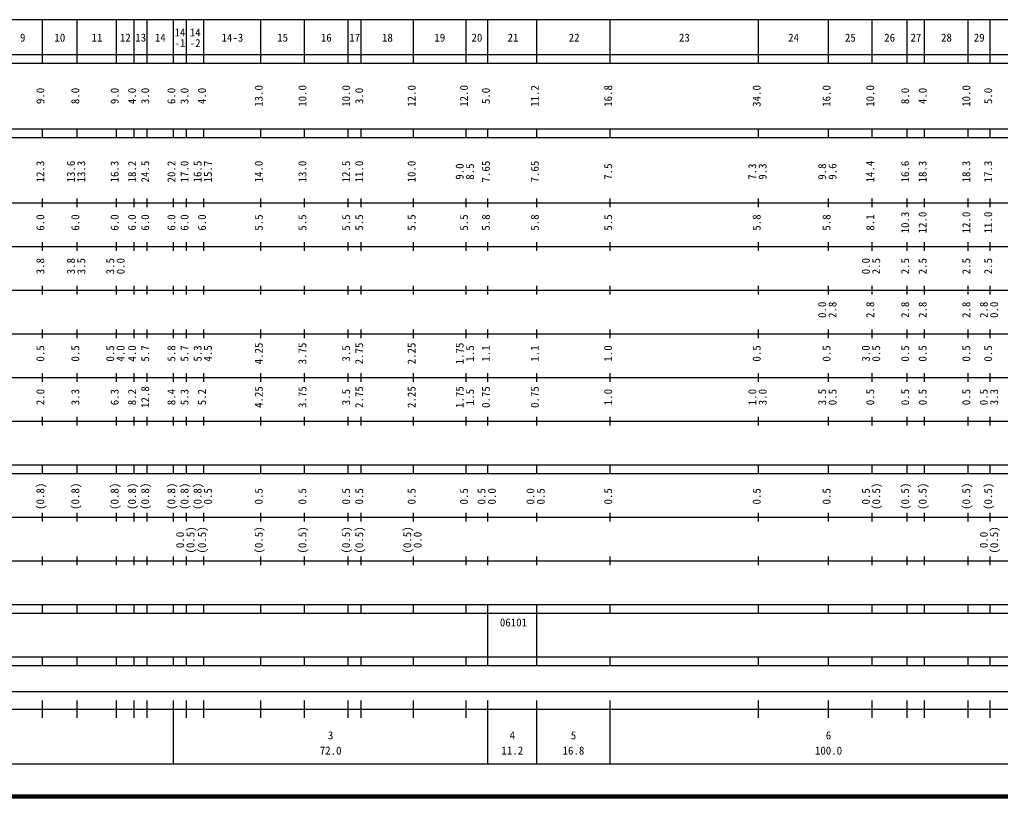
# Model space of a CAD drawing. Units: millimetres on the paper, enlarged 1000 times. Extents: x 40000 to 680000, y 20000 to 380000.
# Drawn here: x 232792 to 457347, y 20000 to 198000 of the extents above; entities that cross this region are included whole.
import ezdxf
from ezdxf.enums import TextEntityAlignment as Align

# ---------------------------------------------------------------- set-up
doc = ezdxf.new("R2010")
doc.units = ezdxf.units.MM
doc.header["$LTSCALE"] = 1000
doc.layers.add('M-TTL', color=2, linetype='Continuous', lineweight=140)
doc.layers.add('M-TTL-BAND', color=7, linetype='Continuous', lineweight=25)
doc.styles.add('ＭＳ ゴシック', font='')
doc.styles.get('ＭＳ ゴシック').set_extended_font_data('MS Gothic')

msp = doc.modelspace()

# ---------------------------------------------------------------- linework, layer by layer
at = {"layer": 'M-TTL'}
msp.add_line((40000, 20000), (680000, 20000), dxfattribs=at)
at = {"layer": 'M-TTL-BAND'}
for p, q in [((68000, 198000), (579000, 198000)), ((238000, 188000), (238000, 198000)), ((246000, 188000), (246000, 198000)), ((255000, 188000), (255000, 198000)), ((259000, 188000), (259000, 198000)), ((262000, 188000), (262000, 198000)), ((268000, 188000), (268000, 198000)), ((271000, 188000), (271000, 198000)), ((275000, 188000), (275000, 198000)), ((288000, 188000), (288000, 198000)), ((298000, 188000), (298000, 198000)), ((308000, 188000), (308000, 198000)), ((311000, 188000), (311000, 198000)), ((323000, 188000), (323000, 198000)), ((335000, 188000), (335000, 198000)), ((340000, 188000), (340000, 198000)), ((351200, 188000), (351200, 198000)), ((368000, 188000), (368000, 198000)), ((402000, 188000), (402000, 198000)), ((418000, 188000), (418000, 198000)), ((428000, 188000), (428000, 198000)), ((436000, 188000), (436000, 198000)), ((440000, 188000), (440000, 198000)), ((450000, 188000), (450000, 198000)), ((455000, 188000), (455000, 198000)), ((40000, 190000), (579000, 190000)), ((40000, 188000), (579000, 188000)), ((40000, 173000), (579000, 173000)), ((238000, 171000), (238000, 173000)), ((246000, 171000), (246000, 173000)), ((255000, 171000), (255000, 173000)), ((259000, 171000), (259000, 173000)), ((262000, 171000), (262000, 173000)), ((268000, 171000), (268000, 173000)), ((271000, 171000), (271000, 173000)), ((275000, 171000), (275000, 173000)), ((288000, 171000), (288000, 173000)), ((298000, 171000), (298000, 173000)), ((308000, 171000), (308000, 173000)), ((311000, 171000), (311000, 173000)), ((323000, 171000), (323000, 173000)), ((335000, 171000), (335000, 173000)), ((340000, 171000), (340000, 173000)), ((351200, 171000), (351200, 173000)), ((368000, 171000), (368000, 173000)), ((402000, 171000), (402000, 173000)), ((418000, 171000), (418000, 173000)), ((428000, 171000), (428000, 173000)), ((436000, 171000), (436000, 173000)), ((440000, 171000), (440000, 173000)), ((450000, 171000), (450000, 173000)), ((455000, 171000), (455000, 173000)), ((40000, 171000), (579000, 171000)), ((40000, 156000), (579000, 156000)), ((238000, 155000), (238000, 157000)), ((246000, 155000), (246000, 157000)), ((255000, 155000), (255000, 157000)), ((259000, 155000), (259000, 157000)), ((262000, 155000), (262000, 157000)), ((268000, 155000), (268000, 157000)), ((271000, 155000), (271000, 157000)), ((275000, 155000), (275000, 157000)), ((288000, 155000), (288000, 157000)), ((298000, 155000), (298000, 157000)), ((308000, 155000), (308000, 157000)), ((311000, 155000), (311000, 157000)), ((323000, 155000), (323000, 157000)), ((335000, 155000), (335000, 157000)), ((340000, 155000), (340000, 157000)), ((351200, 155000), (351200, 157000)), ((368000, 155000), (368000, 157000)), ((402000, 155000), (402000, 157000)), ((418000, 155000), (418000, 157000)), ((428000, 155000), (428000, 157000)), ((436000, 155000), (436000, 157000)), ((440000, 155000), (440000, 157000)), ((450000, 155000), (450000, 157000)), ((455000, 155000), (455000, 157000)), ((46000, 146000), (579000, 146000)), ((238000, 145000), (238000, 147000)), ((246000, 145000), (246000, 147000)), ((255000, 145000), (255000, 147000)), ((259000, 145000), (259000, 147000)), ((262000, 145000), (262000, 147000)), ((268000, 145000), (268000, 147000)), ((271000, 145000), (271000, 147000)), ((275000, 145000), (275000, 147000)), ((288000, 145000), (288000, 147000)), ((298000, 145000), (298000, 147000)), ((308000, 145000), (308000, 147000)), ((311000, 145000), (311000, 147000)), ((323000, 145000), (323000, 147000)), ((335000, 145000), (335000, 147000)), ((340000, 145000), (340000, 147000)), ((351200, 145000), (351200, 147000)), ((368000, 145000), (368000, 147000)), ((402000, 145000), (402000, 147000)), ((418000, 145000), (418000, 147000)), ((428000, 145000), (428000, 147000)), ((436000, 145000), (436000, 147000)), ((440000, 145000), (440000, 147000)), ((450000, 145000), (450000, 147000)), ((455000, 145000), (455000, 147000)), ((238000, 135000), (238000, 137000)), ((246000, 135000), (246000, 137000)), ((255000, 135000), (255000, 137000)), ((259000, 135000), (259000, 137000)), ((262000, 135000), (262000, 137000)), ((268000, 135000), (268000, 137000)), ((271000, 135000), (271000, 137000)), ((275000, 135000), (275000, 137000)), ((288000, 135000), (288000, 137000)), ((298000, 135000), (298000, 137000)), ((308000, 135000), (308000, 137000)), ((311000, 135000), (311000, 137000)), ((323000, 135000), (323000, 137000)), ((335000, 135000), (335000, 137000)), ((340000, 135000), (340000, 137000)), ((351200, 135000), (351200, 137000)), ((368000, 135000), (368000, 137000)), ((402000, 135000), (402000, 137000)), ((418000, 135000), (418000, 137000)), ((428000, 135000), (428000, 137000)), ((436000, 135000), (436000, 137000)), ((440000, 135000), (440000, 137000)), ((450000, 135000), (450000, 137000)), ((455000, 135000), (455000, 137000)), ((52000, 136000), (579000, 136000)), ((46000, 126000), (579000, 126000)), ((238000, 125000), (238000, 127000)), ((246000, 125000), (246000, 127000)), ((255000, 125000), (255000, 127000)), ((259000, 125000), (259000, 127000)), ((262000, 125000), (262000, 127000)), ((268000, 125000), (268000, 127000)), ((271000, 125000), (271000, 127000)), ((275000, 125000), (275000, 127000)), ((288000, 125000), (288000, 127000)), ((298000, 125000), (298000, 127000)), ((308000, 125000), (308000, 127000)), ((311000, 125000), (311000, 127000)), ((323000, 125000), (323000, 127000)), ((335000, 125000), (335000, 127000)), ((340000, 125000), (340000, 127000)), ((351200, 125000), (351200, 127000)), ((368000, 125000), (368000, 127000)), ((402000, 125000), (402000, 127000)), ((418000, 125000), (418000, 127000)), ((428000, 125000), (428000, 127000)), ((436000, 125000), (436000, 127000)), ((440000, 125000), (440000, 127000)), ((450000, 125000), (450000, 127000)), ((455000, 125000), (455000, 127000)), ((238000, 115000), (238000, 117000)), ((246000, 115000), (246000, 117000)), ((255000, 115000), (255000, 117000)), ((259000, 115000), (259000, 117000)), ((262000, 115000), (262000, 117000)), ((268000, 115000), (268000, 117000)), ((271000, 115000), (271000, 117000)), ((275000, 115000), (275000, 117000)), ((288000, 115000), (288000, 117000)), ((298000, 115000), (298000, 117000)), ((308000, 115000), (308000, 117000)), ((311000, 115000), (311000, 117000)), ((323000, 115000), (323000, 117000)), ((335000, 115000), (335000, 117000)), ((340000, 115000), (340000, 117000)), ((351200, 115000), (351200, 117000)), ((368000, 115000), (368000, 117000)), ((402000, 115000), (402000, 117000)), ((418000, 115000), (418000, 117000)), ((428000, 115000), (428000, 117000)), ((436000, 115000), (436000, 117000)), ((440000, 115000), (440000, 117000)), ((450000, 115000), (450000, 117000)), ((455000, 115000), (455000, 117000)), ((52000, 116000), (579000, 116000)), ((46000, 106000), (579000, 106000)), ((238000, 105000), (238000, 107000)), ((246000, 105000), (246000, 107000)), ((255000, 105000), (255000, 107000)), ((259000, 105000), (259000, 107000)), ((262000, 105000), (262000, 107000)), ((268000, 105000), (268000, 107000)), ((271000, 105000), (271000, 107000)), ((275000, 105000), (275000, 107000)), ((288000, 105000), (288000, 107000)), ((298000, 105000), (298000, 107000)), ((308000, 105000), (308000, 107000)), ((311000, 105000), (311000, 107000)), ((323000, 105000), (323000, 107000)), ((335000, 105000), (335000, 107000)), ((340000, 105000), (340000, 107000)), ((351200, 105000), (351200, 107000)), ((368000, 105000), (368000, 107000)), ((402000, 105000), (402000, 107000)), ((418000, 105000), (418000, 107000)), ((428000, 105000), (428000, 107000)), ((436000, 105000), (436000, 107000)), ((440000, 105000), (440000, 107000)), ((450000, 105000), (450000, 107000)), ((455000, 105000), (455000, 107000)), ((40000, 96000), (579000, 96000)), ((238000, 94000), (238000, 96000)), ((246000, 94000), (246000, 96000)), ((255000, 94000), (255000, 96000)), ((259000, 94000), (259000, 96000)), ((262000, 94000), (262000, 96000)), ((268000, 94000), (268000, 96000)), ((271000, 94000), (271000, 96000)), ((275000, 94000), (275000, 96000)), ((288000, 94000), (288000, 96000)), ((298000, 94000), (298000, 96000)), ((308000, 94000), (308000, 96000)), ((311000, 94000), (311000, 96000)), ((323000, 94000), (323000, 96000)), ((335000, 94000), (335000, 96000)), ((340000, 94000), (340000, 96000)), ((351200, 94000), (351200, 96000)), ((368000, 94000), (368000, 96000)), ((402000, 94000), (402000, 96000)), ((418000, 94000), (418000, 96000)), ((428000, 94000), (428000, 96000)), ((436000, 94000), (436000, 96000)), ((440000, 94000), (440000, 96000)), ((450000, 94000), (450000, 96000)), ((455000, 94000), (455000, 96000)), ((40000, 94000), (579000, 94000)), ((49000, 84000), (579000, 84000)), ((238000, 83000), (238000, 85000)), ((246000, 83000), (246000, 85000)), ((255000, 83000), (255000, 85000)), ((259000, 83000), (259000, 85000)), ((262000, 83000), (262000, 85000)), ((268000, 83000), (268000, 85000)), ((271000, 83000), (271000, 85000)), ((275000, 83000), (275000, 85000)), ((288000, 83000), (288000, 85000)), ((298000, 83000), (298000, 85000)), ((308000, 83000), (308000, 85000)), ((311000, 83000), (311000, 85000)), ((323000, 83000), (323000, 85000)), ((335000, 83000), (335000, 85000)), ((340000, 83000), (340000, 85000)), ((351200, 83000), (351200, 85000)), ((368000, 83000), (368000, 85000)), ((402000, 83000), (402000, 85000)), ((418000, 83000), (418000, 85000)), ((428000, 83000), (428000, 85000)), ((436000, 83000), (436000, 85000)), ((440000, 83000), (440000, 85000)), ((450000, 83000), (450000, 85000)), ((455000, 83000), (455000, 85000)), ((238000, 73000), (238000, 75000)), ((246000, 73000), (246000, 75000)), ((255000, 73000), (255000, 75000)), ((259000, 73000), (259000, 75000)), ((262000, 73000), (262000, 75000)), ((268000, 73000), (268000, 75000)), ((271000, 73000), (271000, 75000)), ((275000, 73000), (275000, 75000)), ((288000, 73000), (288000, 75000)), ((298000, 73000), (298000, 75000)), ((308000, 73000), (308000, 75000)), ((311000, 73000), (311000, 75000)), ((323000, 73000), (323000, 75000)), ((335000, 73000), (335000, 75000)), ((340000, 73000), (340000, 75000)), ((351200, 73000), (351200, 75000)), ((368000, 73000), (368000, 75000)), ((402000, 73000), (402000, 75000)), ((418000, 73000), (418000, 75000)), ((428000, 73000), (428000, 75000)), ((436000, 73000), (436000, 75000)), ((440000, 73000), (440000, 75000)), ((450000, 73000), (450000, 75000)), ((455000, 73000), (455000, 75000)), ((40000, 74000), (579000, 74000)), ((40000, 64000), (579000, 64000)), ((238000, 62000), (238000, 64000)), ((246000, 62000), (246000, 64000)), ((255000, 62000), (255000, 64000)), ((259000, 62000), (259000, 64000)), ((262000, 62000), (262000, 64000)), ((268000, 62000), (268000, 64000)), ((271000, 62000), (271000, 64000)), ((275000, 62000), (275000, 64000)), ((288000, 62000), (288000, 64000)), ((298000, 62000), (298000, 64000)), ((308000, 62000), (308000, 64000)), ((311000, 62000), (311000, 64000)), ((323000, 62000), (323000, 64000)), ((335000, 62000), (335000, 64000)), ((340000, 50000), (340000, 64000)), ((351200, 62000), (351200, 64000)), ((368000, 62000), (368000, 64000)), ((402000, 62000), (402000, 64000)), ((418000, 62000), (418000, 64000)), ((428000, 62000), (428000, 64000)), ((436000, 62000), (436000, 64000)), ((440000, 62000), (440000, 64000)), ((450000, 62000), (450000, 64000)), ((455000, 62000), (455000, 64000)), ((40000, 62000), (579000, 62000)), ((351200, 52000), (351200, 62000)), ((40000, 52000), (579000, 52000)), ((238000, 50000), (238000, 52000)), ((246000, 50000), (246000, 52000)), ((255000, 50000), (255000, 52000)), ((259000, 50000), (259000, 52000)), ((262000, 50000), (262000, 52000)), ((268000, 50000), (268000, 52000)), ((271000, 50000), (271000, 52000)), ((275000, 50000), (275000, 52000)), ((288000, 50000), (288000, 52000)), ((298000, 50000), (298000, 52000)), ((308000, 50000), (308000, 52000)), ((311000, 50000), (311000, 52000)), ((323000, 50000), (323000, 52000)), ((335000, 50000), (335000, 52000)), ((351200, 50000), (351200, 52000)), ((368000, 50000), (368000, 52000)), ((402000, 50000), (402000, 52000)), ((418000, 50000), (418000, 52000)), ((428000, 50000), (428000, 52000)), ((436000, 50000), (436000, 52000)), ((440000, 50000), (440000, 52000)), ((450000, 50000), (450000, 52000)), ((455000, 50000), (455000, 52000)), ((40000, 50000), (579000, 50000)), ((71000, 44000), (565000, 44000)), ((238000, 38000), (238000, 42000)), ((246000, 38000), (246000, 42000)), ((255000, 38000), (255000, 42000)), ((259000, 38000), (259000, 42000)), ((262000, 38000), (262000, 42000)), ((268000, 27500), (268000, 42000)), ((271000, 38000), (271000, 42000)), ((275000, 38000), (275000, 42000)), ((288000, 38000), (288000, 42000)), ((298000, 38000), (298000, 42000)), ((308000, 38000), (308000, 42000)), ((311000, 38000), (311000, 42000)), ((323000, 38000), (323000, 42000)), ((335000, 38000), (335000, 42000)), ((340000, 27500), (340000, 42000)), ((351200, 27500), (351200, 42000)), ((368000, 27500), (368000, 42000)), ((402000, 38000), (402000, 42000)), ((418000, 38000), (418000, 42000)), ((428000, 38000), (428000, 42000)), ((436000, 38000), (436000, 42000)), ((440000, 38000), (440000, 42000)), ((450000, 38000), (450000, 42000)), ((455000, 38000), (455000, 42000)), ((40000, 40000), (579000, 40000)), ((68000, 27500), (579000, 27500))]:
    msp.add_line(p, q, dxfattribs=at)

# ---------------------------------------------------------------- texts
at = {"layer": 'M-TTL-BAND', "style": 'ＭＳ ゴシック'}
for s, p in [('14', (269500, 193613)), ('14', (273000, 193613)), ('9', (233500, 192405)), ('10', (242000, 192405)), ('11', (250500, 192405)), ('12', (257000, 192405)), ('13', (260500, 192405)), ('14', (265000, 192405)), ('-1', (269500, 191160)), ('-2', (273000, 191160)), ('14-3', (281500, 192405)), ('15', (293000, 192405)), ('16', (303000, 192405)), ('17', (309500, 192405)), ('18', (317000, 192405)), ('19', (329000, 192405)), ('20', (337500, 192405)), ('21', (345750, 192405)), ('22', (359750, 192405)), ('23', (385000, 192405)), ('24', (410000, 192405)), ('25', (423000, 192405)), ('26', (432000, 192405)), ('27', (438000, 192405)), ('28', (445000, 192405)), ('29', (452500, 192405)), ('3', (304000, 32523)), ('4', (345600, 32523)), ('5', (359600, 32523)), ('6', (418000, 32523)), ('72.0', (304000, 29033)), ('11.2', (345600, 29033)), ('16.8', (359600, 29033)), ('100.0', (418000, 29033))]:
    msp.add_text(s, height=1833, dxfattribs=at).set_placement(p, align=Align.BOTTOM_CENTER)
for s, p in [('9.0', (239000, 180500)), ('8.0', (247000, 180500)), ('9.0', (256000, 180500)), ('4.0', (260000, 180500)), ('3.0', (263000, 180500)), ('6.0', (269000, 180500)), ('3.0', (272000, 180500)), ('4.0', (276000, 180500)), ('13.0', (289000, 180500)), ('10.0', (299000, 180500)), ('10.0', (309000, 180500)), ('3.0', (312000, 180500)), ('12.0', (324000, 180500)), ('12.0', (336000, 180500)), ('5.0', (341000, 180500)), ('11.2', (352200, 180500)), ('16.8', (369000, 180500)), ('34.0', (403000, 180500)), ('16.0', (419000, 180500)), ('10.0', (429000, 180500)), ('8.0', (437000, 180500)), ('4.0', (441000, 180500)), ('10.0', (451000, 180500)), ('5.0', (456000, 180500)), ('12.3', (239000, 163174)), ('13.6', (246000, 163174)), ('13.3', (248370, 163174)), ('16.3', (256000, 163174)), ('18.2', (260000, 163174)), ('24.5', (263000, 163174)), ('20.2', (269000, 163174)), ('17.0', (272000, 163174)), ('16.5', (275000, 163174)), ('15.7', (277370, 163174)), ('14.0', (289000, 163174)), ('13.0', (299000, 163174)), ('12.5', (309000, 163174)), ('11.0', (312000, 163174)), ('10.0', (324000, 163174)), ('9.0', (335000, 163174)), ('8.5', (337370, 163174)), ('7.65', (341000, 163174)), ('7.65', (352200, 163174)), ('7.5', (369000, 163174)), ('7.3', (402000, 163174)), ('9.3', (404370, 163174)), ('9.8', (418000, 163174)), ('9.6', (420370, 163174)), ('14.4', (429000, 163174)), ('16.6', (437000, 163174)), ('18.3', (441000, 163174)), ('18.3', (451000, 163174)), ('17.3', (456000, 163174)), ('6.0', (239000, 151500)), ('6.0', (247000, 151500)), ('6.0', (256000, 151500)), ('6.0', (260000, 151500)), ('6.0', (263000, 151500)), ('6.0', (269000, 151500)), ('6.0', (272000, 151500)), ('6.0', (276000, 151500)), ('5.5', (289000, 151500)), ('5.5', (299000, 151500)), ('5.5', (309000, 151500)), ('5.5', (312000, 151500)), ('5.5', (324000, 151500)), ('5.5', (336000, 151500)), ('5.8', (341000, 151500)), ('5.8', (352200, 151500)), ('5.5', (369000, 151500)), ('5.8', (403000, 151500)), ('5.8', (419000, 151500)), ('8.1', (429000, 151500)), ('10.3', (437000, 151500)), ('12.0', (441000, 151500)), ('12.0', (451000, 151500)), ('11.0', (456000, 151500)), ('3.8', (239000, 141500)), ('3.8', (246000, 141500)), ('3.5', (248370, 141500)), ('3.5', (255000, 141500)), ('0.0', (257370, 141500)), ('0.0', (428000, 141500)), ('2.5', (430370, 141500)), ('2.5', (437000, 141500)), ('2.5', (441000, 141500)), ('2.5', (451000, 141500)), ('2.5', (456000, 141500)), ('0.0', (418000, 131500)), ('2.8', (420370, 131500)), ('2.8', (429000, 131500)), ('2.8', (437000, 131500)), ('2.8', (441000, 131500)), ('2.8', (451000, 131500)), ('2.8', (455000, 131500)), ('0.0', (457370, 131500)), ('4.25', (289000, 121500)), ('3.75', (299000, 121500)), ('2.75', (312000, 121500)), ('2.25', (324000, 121500)), ('1.75', (335000, 121500)), ('0.5', (239000, 121500)), ('0.5', (247000, 121500)), ('0.5', (255000, 121500)), ('4.0', (257370, 121500)), ('4.0', (260000, 121500)), ('5.7', (263000, 121500)), ('5.8', (269000, 121500)), ('5.7', (272000, 121500)), ('5.3', (275000, 121500)), ('4.5', (277370, 121500)), ('3.5', (309000, 121500)), ('1.5', (337370, 121500)), ('1.1', (341000, 121500)), ('1.1', (352200, 121500)), ('1.0', (369000, 121500)), ('0.5', (403000, 121500)), ('0.5', (419000, 121500)), ('3.0', (428000, 121500)), ('0.5', (430370, 121500)), ('0.5', (437000, 121500)), ('0.5', (441000, 121500)), ('0.5', (451000, 121500)), ('0.5', (456000, 121500)), ('2.0', (239000, 111500)), ('3.3', (247000, 111500)), ('6.3', (256000, 111500)), ('8.2', (260000, 111500)), ('12.8', (263000, 111500)), ('8.4', (269000, 111500)), ('5.3', (272000, 111500)), ('5.2', (276000, 111500)), ('4.25', (289000, 111500)), ('3.75', (299000, 111500)), ('3.5', (309000, 111500)), ('2.75', (312000, 111500)), ('2.25', (324000, 111500)), ('1.75', (335000, 111500)), ('1.5', (337370, 111500)), ('0.75', (341000, 111500)), ('0.75', (352200, 111500)), ('1.0', (369000, 111500)), ('1.0', (402000, 111500)), ('3.0', (404370, 111500)), ('3.5', (418000, 111500)), ('0.5', (420370, 111500)), ('0.5', (429000, 111500)), ('0.5', (437000, 111500)), ('0.5', (441000, 111500)), ('0.5', (451000, 111500)), ('0.5', (455000, 111500)), ('3.3', (457370, 111500)), ('(0.8)', (239000, 88764)), ('(0.8)', (247000, 88764)), ('(0.8)', (256000, 88764)), ('(0.8)', (260000, 88764)), ('(0.8)', (263000, 88764)), ('(0.8)', (269000, 88764)), ('(0.8)', (272000, 88764)), ('(0.8)', (275000, 88764)), ('0.5', (277370, 88764)), ('0.5', (289000, 88764)), ('0.5', (299000, 88764)), ('0.5', (309000, 88764)), ('0.5', (312000, 88764)), ('0.5', (324000, 88764)), ('0.5', (336000, 88764)), ('0.5', (340000, 88764)), ('0.0', (342370, 88764)), ('0.0', (351200, 88764)), ('0.5', (353570, 88764)), ('0.5', (369000, 88764)), ('0.5', (403000, 88764)), ('0.5', (419000, 88764)), ('0.5', (428000, 88764)), ('(0.5)', (430370, 88764)), ('(0.5)', (437000, 88764)), ('(0.5)', (441000, 88764)), ('(0.5)', (451000, 88764)), ('(0.5)', (456000, 88764)), ('(0.5)', (273370, 78764)), ('(0.5)', (276000, 78764)), ('(0.5)', (289000, 78764)), ('(0.5)', (299000, 78764)), ('(0.5)', (309000, 78764)), ('(0.5)', (312000, 78764)), ('(0.5)', (323000, 78764)), ('(0.5)', (457370, 78764)), ('0.0', (271000, 78764)), ('0.0', (325370, 78764)), ('0.0', (455000, 78764))]:
    msp.add_text(s, height=1833, rotation=90, dxfattribs=at).set_placement(p, align=Align.BOTTOM_CENTER)
msp.add_text('06101', height=1833, dxfattribs=at).set_placement((342750, 58405), align=Align.BOTTOM_LEFT)

doc.saveas('drawing.dxf')
